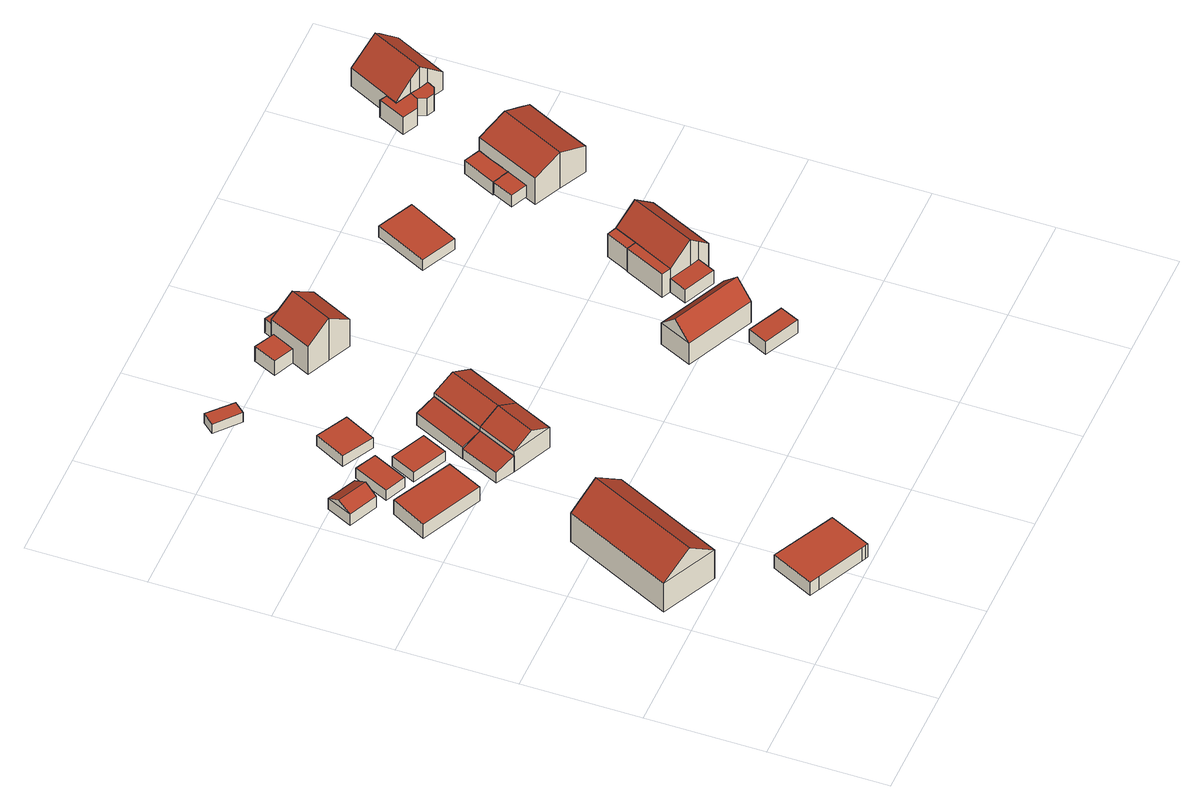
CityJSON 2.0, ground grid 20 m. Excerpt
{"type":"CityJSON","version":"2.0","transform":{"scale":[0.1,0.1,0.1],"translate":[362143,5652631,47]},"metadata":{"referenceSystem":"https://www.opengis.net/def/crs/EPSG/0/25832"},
"CityObjects":{
"building1":{"type":"Building","attributes":{"Geometrietyp2DReferenz":"3000","Gemeindeschluessel":"05315000","function":"51009_1611","roofType":"1000","measuredHeight":2.84},"geometry":[{"type":"Solid","lod":"2","boundaries":[[[[0,1,2,3]],[[4,5,1,0]],[[6,7,5,4]],[[8,9,7,6]],[[10,11,9,8]],[[12,13,11,10]],[[3,2,13,12]],[[10,8,6,4,0,3,12]],[[1,5,7,9,11,13,2]]]],"semantics":{"surfaces":[{"type":"WallSurface"},{"type":"RoofSurface"},{"type":"GroundSurface"}],"values":[[0,0,0,0,0,0,0,1,2]]}}]},
"building2":{"type":"Building","attributes":{"Geometrietyp2DReferenz":"3000","Gemeindeschluessel":"05315000","function":"31001_1010","roofType":"3100","measuredHeight":10.09,"storeysAboveGround":1},"address":[{"country":"Germany","locality":"Köln","thoroughfareNumber":"17","thoroughfareName":"Am Kunstfeld"}],"geometry":[{"type":"Solid","lod":"2","boundaries":[[[[14,15,16,17]],[[18,19,15,14]],[[20,21,19,18]],[[17,16,21,20]],[[14,22,18]],[[20,23,17]],[[17,23,22,14]],[[18,22,23,20]],[[15,19,21,16]]]],"semantics":{"surfaces":[{"type":"WallSurface"},{"type":"RoofSurface"},{"type":"GroundSurface"}],"values":[[0,0,0,0,0,0,1,1,2]]}}]},
"building3":{"type":"Building","attributes":{"Geometrietyp2DReferenz":"3000","Gemeindeschluessel":"05315000","function":"31001_2000","roofType":"3100","measuredHeight":3.75,"storeysAboveGround":1},"address":[{"country":"Germany","locality":"Köln","thoroughfareNumber":"21a","thoroughfareName":"Am Kunstfeld"}],"geometry":[{"type":"Solid","lod":"2","boundaries":[[[[24,25,26,27]],[[28,29,25,24]],[[30,31,29,28]],[[27,26,31,30]],[[24,32,28]],[[30,33,27]],[[27,33,32,24]],[[28,32,33,30]],[[25,29,31,26]]]],"semantics":{"surfaces":[{"type":"WallSurface"},{"type":"RoofSurface"},{"type":"GroundSurface"}],"values":[[0,0,0,0,0,0,1,1,2]]}}]},
"building4":{"type":"Building","attributes":{"Geometrietyp2DReferenz":"3000","Gemeindeschluessel":"05315000","function":"31001_2463","roofType":"1000","measuredHeight":3,"storeysAboveGround":1},"address":[{"country":"Germany","locality":"Köln","thoroughfareNumber":"19","thoroughfareName":"Am Kunstfeld"}],"geometry":[{"type":"Solid","lod":"2","boundaries":[[[[34,35,36,37]],[[38,39,35,34]],[[40,41,39,38]],[[37,36,41,40]],[[38,34,37,40]],[[35,39,41,36]]]],"semantics":{"surfaces":[{"type":"WallSurface"},{"type":"RoofSurface"},{"type":"GroundSurface"}],"values":[[0,0,0,0,1,2]]}}]},
"building5":{"type":"Building","attributes":{"Geometrietyp2DReferenz":"3000","Gemeindeschluessel":"05315000","function":"31001_2000","roofType":"1000","measuredHeight":2.13,"storeysAboveGround":1},"address":[{"country":"Germany","locality":"Köln","thoroughfareNumber":"21a","thoroughfareName":"Am Kunstfeld"}],"geometry":[{"type":"Solid","lod":"2","boundaries":[[[[42,43,44,45]],[[46,47,43,42]],[[48,49,47,46]],[[45,44,49,48]],[[46,42,45,48]],[[43,47,49,44]]]],"semantics":{"surfaces":[{"type":"WallSurface"},{"type":"RoofSurface"},{"type":"GroundSurface"}],"values":[[0,0,0,0,1,2]]}}]},
"building6":{"type":"Building","attributes":{"Geometrietyp2DReferenz":"3000","Gemeindeschluessel":"05315000","function":"31001_2463","roofType":"1000","measuredHeight":1.99,"storeysAboveGround":1},"address":[{"country":"Germany","locality":"Köln","thoroughfareNumber":"21a","thoroughfareName":"Am Kunstfeld"}],"geometry":[{"type":"Solid","lod":"2","boundaries":[[[[50,51,52,53]],[[54,55,51,50]],[[56,57,55,54]],[[53,52,57,56]],[[54,50,53,56]],[[51,55,57,52]]]],"semantics":{"surfaces":[{"type":"WallSurface"},{"type":"RoofSurface"},{"type":"GroundSurface"}],"values":[[0,0,0,0,1,2]]}}]},
"building7":{"type":"Building","attributes":{"Geometrietyp2DReferenz":"3000","Gemeindeschluessel":"05315000","function":"31001_1010","roofType":"2100","measuredHeight":3.4,"storeysAboveGround":1},"address":[{"country":"Germany","locality":"Köln","thoroughfareNumber":"19","thoroughfareName":"Am Kunstfeld"}],"geometry":[{"type":"Solid","lod":"2","boundaries":[[[[58,59,60,61]],[[62,63,59,58]],[[64,65,63,62]],[[61,60,65,64]],[[62,58,61,64]],[[59,63,65,60]]]],"semantics":{"surfaces":[{"type":"WallSurface"},{"type":"RoofSurface"},{"type":"GroundSurface"}],"values":[[0,0,0,0,1,2]]}}]},
"building8":{"type":"Building","attributes":{"Geometrietyp2DReferenz":"3000","Gemeindeschluessel":"05315000","function":"31001_2463","roofType":"1000","measuredHeight":2.27,"storeysAboveGround":1},"address":[{"country":"Germany","locality":"Köln","thoroughfareNumber":"21a","thoroughfareName":"Am Kunstfeld"}],"geometry":[{"type":"Solid","lod":"2","boundaries":[[[[66,67,68,69]],[[70,71,67,66]],[[72,73,71,70]],[[69,68,73,72]],[[70,66,69,72]],[[67,71,73,68]]]],"semantics":{"surfaces":[{"type":"WallSurface"},{"type":"RoofSurface"},{"type":"GroundSurface"}],"values":[[0,0,0,0,1,2]]}}]},
"building9":{"type":"Building","attributes":{"Geometrietyp2DReferenz":"3000","Gemeindeschluessel":"05315000","function":"31001_1010","roofType":"3100","measuredHeight":6.21,"storeysAboveGround":1},"address":[{"country":"Germany","locality":"Köln","thoroughfareNumber":"19","thoroughfareName":"Am Kunstfeld"}],"geometry":[{"type":"Solid","lod":"2","boundaries":[[[[74,75,76,77]],[[78,63,75,74]],[[79,59,63,78]],[[77,76,59,79]],[[74,80,78]],[[79,81,77]],[[77,81,80,74]],[[78,80,81,79]],[[75,63,59,76]]]],"semantics":{"surfaces":[{"type":"WallSurface"},{"type":"RoofSurface"},{"type":"GroundSurface"}],"values":[[0,0,0,0,0,0,1,1,2]]}}]},
"building10":{"type":"Building","attributes":{"Geometrietyp2DReferenz":"3000","Gemeindeschluessel":"05315000","function":"31001_2463","roofType":"1000","measuredHeight":2.04,"storeysAboveGround":1},"address":[{"country":"Germany","locality":"Köln","thoroughfareNumber":"23","thoroughfareName":"Am Kunstfeld"}],"geometry":[{"type":"Solid","lod":"2","boundaries":[[[[82,83,84,85]],[[86,87,83,82]],[[88,89,87,86]],[[85,84,89,88]],[[86,82,85,88]],[[83,87,89,84]]]],"semantics":{"surfaces":[{"type":"WallSurface"},{"type":"RoofSurface"},{"type":"GroundSurface"}],"values":[[0,0,0,0,1,2]]}}]},
"building11":{"type":"Building","attributes":{"Geometrietyp2DReferenz":"3000","Gemeindeschluessel":"05315000","function":"31001_1010","roofType":"2100","measuredHeight":3.45,"storeysAboveGround":1},"address":[{"country":"Germany","locality":"Köln","thoroughfareNumber":"21a","thoroughfareName":"Am Kunstfeld"}],"geometry":[{"type":"Solid","lod":"2","boundaries":[[[[90,91,92,93]],[[58,94,91,90]],[[95,96,94,58]],[[93,92,96,95]],[[58,90,93,95]],[[91,94,96,92]]]],"semantics":{"surfaces":[{"type":"WallSurface"},{"type":"RoofSurface"},{"type":"GroundSurface"}],"values":[[0,0,0,0,1,2]]}}]},
"building12":{"type":"Building","attributes":{"Geometrietyp2DReferenz":"3000","Gemeindeschluessel":"05315000","function":"31001_1010","roofType":"3100","measuredHeight":6.26,"storeysAboveGround":1},"address":[{"country":"Germany","locality":"Köln","thoroughfareNumber":"21a","thoroughfareName":"Am Kunstfeld"}],"geometry":[{"type":"Solid","lod":"2","boundaries":[[[[77,76,97,98]],[[79,59,76,77]],[[99,100,59,79]],[[98,97,100,99]],[[77,81,79]],[[99,101,98]],[[98,101,81,77]],[[79,81,101,99]],[[76,59,100,97]]]],"semantics":{"surfaces":[{"type":"WallSurface"},{"type":"RoofSurface"},{"type":"GroundSurface"}],"values":[[0,0,0,0,0,0,1,1,2]]}}]},
"building13":{"type":"Building","attributes":{"Geometrietyp2DReferenz":"3000","Gemeindeschluessel":"05315000","function":"51009_1610","roofType":"9999","measuredHeight":3},"geometry":[{"type":"Solid","lod":"2","boundaries":[[[[102,103,104,105,106]],[[104,107,108,105]],[[103,109,107,104]],[[102,110,109,103]],[[106,111,110,102]],[[105,108,111,106]],[[107,109,110,111,108]]]],"semantics":{"surfaces":[{"type":"RoofSurface"},{"type":"WallSurface"},{"type":"GroundSurface"}],"values":[[0,1,1,1,1,1,2]]}}]},
"building14":{"type":"Building","attributes":{"Geometrietyp2DReferenz":"3000","Gemeindeschluessel":"05315000","function":"31001_1010","roofType":"3100","measuredHeight":8.88,"storeysAboveGround":2},"address":[{"country":"Germany","locality":"Köln","thoroughfareNumber":"23a","thoroughfareName":"Am Kunstfeld"}],"geometry":[{"type":"Solid","lod":"2","boundaries":[[[[112,113,114,115]],[[116,117,113,112]],[[118,119,117,116]],[[120,121,119,118]],[[122,123,121,120]],[[124,125,123,122]],[[126,127,125,124]],[[115,114,127,126]],[[118,116,112,115,120]],[[126,124,122,120,115]],[[113,117,119,121,123,125,127,114]]]],"semantics":{"surfaces":[{"type":"WallSurface"},{"type":"RoofSurface"},{"type":"GroundSurface"}],"values":[[0,0,0,0,0,0,0,0,1,1,2]]}}]},
"building15":{"type":"Building","attributes":{"Geometrietyp2DReferenz":"3000","Gemeindeschluessel":"05315000","function":"51009_1611","roofType":"1000","measuredHeight":2.9},"geometry":[{"type":"Solid","lod":"2","boundaries":[[[[128,129,130,131]],[[132,123,129,128]],[[133,119,123,132]],[[131,130,119,133]],[[132,128,131,133]],[[129,123,119,130]]]],"semantics":{"surfaces":[{"type":"WallSurface"},{"type":"RoofSurface"},{"type":"GroundSurface"}],"values":[[0,0,0,0,1,2]]}}]},
"building16":{"type":"Building","attributes":{"Geometrietyp2DReferenz":"3000","Gemeindeschluessel":"05315000","function":"51009_1611","roofType":"1000","measuredHeight":2.64},"geometry":[{"type":"Solid","lod":"2","boundaries":[[[[134,135,136,137]],[[138,139,135,134]],[[140,141,139,138]],[[137,136,141,140]],[[138,134,137,140]],[[135,139,141,136]]]],"semantics":{"surfaces":[{"type":"WallSurface"},{"type":"RoofSurface"},{"type":"GroundSurface"}],"values":[[0,0,0,0,1,2]]}}]},
"building17":{"type":"Building","attributes":{"Geometrietyp2DReferenz":"3000","Gemeindeschluessel":"05315000","function":"31001_1010","roofType":"3100","measuredHeight":7.48,"storeysAboveGround":1},"address":[{"country":"Germany","locality":"Köln","thoroughfareNumber":"19a","thoroughfareName":"Am Kunstfeld"}],"geometry":[{"type":"Solid","lod":"2","boundaries":[[[[142,143,144,145]],[[146,147,143,142]],[[148,149,147,146]],[[145,144,149,148]],[[142,150,146]],[[148,151,145]],[[145,151,150,142]],[[146,150,151,148]],[[143,147,149,144]]]],"semantics":{"surfaces":[{"type":"WallSurface"},{"type":"RoofSurface"},{"type":"GroundSurface"}],"values":[[0,0,0,0,0,0,1,1,2]]}}]},
"building18":{"type":"Building","attributes":{"Geometrietyp2DReferenz":"3000","Gemeindeschluessel":"05315000","function":"31001_2463","roofType":"1000","measuredHeight":2.84,"storeysAboveGround":1},"address":[{"country":"Germany","locality":"Köln","thoroughfareNumber":"21","thoroughfareName":"Am Kunstfeld"}],"geometry":[{"type":"Solid","lod":"2","boundaries":[[[[152,153,154,155]],[[156,157,153,152]],[[158,159,157,156]],[[155,154,159,158]],[[156,152,155,158]],[[153,157,159,154]]]],"semantics":{"surfaces":[{"type":"WallSurface"},{"type":"RoofSurface"},{"type":"GroundSurface"}],"values":[[0,0,0,0,1,2]]}}]},
"building19":{"type":"Building","attributes":{"Geometrietyp2DReferenz":"3000","Gemeindeschluessel":"05315000","function":"51009_1610","roofType":"1000","measuredHeight":4.83},"geometry":[{"type":"Solid","lod":"2","boundaries":[[[[160,161,162,163]],[[164,165,161,160]],[[166,167,165,164]],[[163,162,167,166]],[[164,160,163,166]],[[161,165,167,162]]]],"semantics":{"surfaces":[{"type":"WallSurface"},{"type":"RoofSurface"},{"type":"GroundSurface"}],"values":[[0,0,0,0,1,2]]}}]},
"building20":{"type":"Building","attributes":{"Gemeindeschluessel":"05315000","Geometrietyp2DReferenz":"3000","function":"31001_1120"},"address":[{"country":"Germany","locality":"Köln","thoroughfareNumber":"21","thoroughfareName":"Am Kunstfeld"}],"children":["building20-1","building20-2"]},
"building20-1":{"type":"BuildingPart","attributes":{"roofType":"3100","measuredHeight":8.32,"storeysAboveGround":1},"parents":["building20"],"geometry":[{"type":"Solid","lod":"2","boundaries":[[[[168,169,170,171]],[[160,172,173,164]],[[174,175,172,160]],[[176,177,175,174]],[[178,179,177,176]],[[180,181,179,178]],[[171,170,181,180]],[[160,164,168,171,174]],[[180,178,176,174,171]],[[169,173,172,175,177,179,181,170]],[[164,173,169,168]]]],"semantics":{"surfaces":[{"type":"WallSurface"},{"type":"RoofSurface"},{"type":"GroundSurface"},{"type":"ClosureSurface"}],"values":[[0,0,0,0,0,0,0,1,1,2,3]]}}]},
"building20-2":{"type":"BuildingPart","attributes":{"roofType":"1000","measuredHeight":4.85,"storeysAboveGround":1},"parents":["building20"],"geometry":[{"type":"Solid","lod":"2","boundaries":[[[[182,183,184,185]],[[166,186,183,182]],[[164,173,186,166]],[[185,184,169,168]],[[164,166,182,185,168]],[[183,186,173,169,184]],[[168,169,173,164]]]],"semantics":{"surfaces":[{"type":"WallSurface"},{"type":"RoofSurface"},{"type":"GroundSurface"},{"type":"ClosureSurface"}],"values":[[0,0,0,0,1,2,3]]}}]},
"building21":{"type":"Building","attributes":{"Geometrietyp2DReferenz":"3000","Gemeindeschluessel":"05315000","function":"31001_2463","roofType":"1000","measuredHeight":2.35,"storeysAboveGround":1},"address":[{"country":"Germany","locality":"Köln","thoroughfareNumber":"21b","thoroughfareName":"Am Kunstfeld"}],"geometry":[{"type":"Solid","lod":"2","boundaries":[[[[187,188,189,190]],[[191,192,188,187]],[[193,194,192,191]],[[190,189,194,193]],[[191,187,190,193]],[[188,192,194,189]]]],"semantics":{"surfaces":[{"type":"WallSurface"},{"type":"RoofSurface"},{"type":"GroundSurface"}],"values":[[0,0,0,0,1,2]]}}]},
"building22":{"type":"Building","attributes":{"Geometrietyp2DReferenz":"3000","Gemeindeschluessel":"05315000","function":"51009_1610","roofType":"1000","measuredHeight":2.59},"geometry":[{"type":"Solid","lod":"2","boundaries":[[[[195,196,197,198]],[[199,200,196,195]],[[201,202,200,199]],[[203,204,202,201]],[[205,206,204,203]],[[207,208,206,205]],[[198,197,208,207]],[[205,203,201,199,195,198,207]],[[196,200,202,204,206,208,197]]]],"semantics":{"surfaces":[{"type":"WallSurface"},{"type":"RoofSurface"},{"type":"GroundSurface"}],"values":[[0,0,0,0,0,0,0,1,2]]}}]},
"building23":{"type":"Building","attributes":{"Geometrietyp2DReferenz":"3000","Gemeindeschluessel":"05315000","function":"51009_1610","roofType":"1000","measuredHeight":2.79},"geometry":[{"type":"Solid","lod":"2","boundaries":[[[[209,210,211,212]],[[213,214,210,209]],[[201,215,214,213]],[[199,216,215,201]],[[195,217,216,199]],[[198,218,217,195]],[[212,211,218,198]],[[195,199,201,213,209,212,198]],[[210,214,215,216,217,218,211]]]],"semantics":{"surfaces":[{"type":"WallSurface"},{"type":"RoofSurface"},{"type":"GroundSurface"}],"values":[[0,0,0,0,0,0,0,1,2]]}}]},
"building24":{"type":"Building","attributes":{"Geometrietyp2DReferenz":"3000","Gemeindeschluessel":"05315000","function":"31001_1010","roofType":"3100","measuredHeight":7.66,"storeysAboveGround":1},"address":[{"country":"Germany","locality":"Köln","thoroughfareNumber":"21b","thoroughfareName":"Am Kunstfeld"}],"geometry":[{"type":"Solid","lod":"2","boundaries":[[[[219,220,221,222]],[[223,224,220,219]],[[225,226,224,223]],[[227,228,226,225]],[[229,230,228,227]],[[231,232,230,229]],[[233,234,232,231]],[[222,221,234,233]],[[225,223,219,227]],[[222,233,231,229,227,219]],[[220,224,226,228,230,232,234,221]]]],"semantics":{"surfaces":[{"type":"WallSurface"},{"type":"RoofSurface"},{"type":"GroundSurface"}],"values":[[0,0,0,0,0,0,0,0,1,1,2]]}}]},
"building25":{"type":"Building","attributes":{"Gemeindeschluessel":"05315000","Geometrietyp2DReferenz":"3000","function":"31001_1010"},"address":[{"country":"Germany","locality":"Köln","thoroughfareNumber":"21c","thoroughfareName":"Am Kunstfeld"}],"children":["building25-1","building25-2","building25-3"]},
"building25-1":{"type":"BuildingPart","attributes":{"roofType":"3100","measuredHeight":8.09,"storeysAboveGround":1},"parents":["building25"],"geometry":[{"type":"MultiSurface","lod":"2","boundaries":[[[235,236,237,238]],[[239,240,236,235]],[[241,242,240,239]],[[243,244,242,241]],[[245,246,244,243]],[[247,248,246,245]],[[247,245,243,241,239,249]],[[235,238,250,251,249,239]],[[252,253,254,237,236,240,242,244,246,248]],[[247,249,255,256]],[[257,252,248,258]],[[256,255,257,258]],[[257,259,253,252]],[[249,251,260,255]],[[255,260,259,257]],[[259,261,254,253]],[[251,250,262,260]],[[260,262,261,259]],[[261,263,237,254]],[[250,238,264,262]],[[262,264,263,261]]],"semantics":{"surfaces":[{"type":"WallSurface"},{"type":"RoofSurface"},{"type":"GroundSurface"},{"type":"ClosureSurface"}],"values":[0,0,0,0,0,0,1,1,2,0,0,3,0,0,3,0,0,3,0,0,3]}}]},
"building25-2":{"type":"BuildingPart","attributes":{"roofType":"1000","measuredHeight":3.6,"storeysAboveGround":1},"address":[{"country":"Germany","locality":"Köln","thoroughfareNumber":"21c","thoroughfareName":"Am Kunstfeld"}],"parents":["building25"],"geometry":[{"type":"MultiSurface","lod":"2","boundaries":[[[265,266,267,268]],[[269,270,258,256]],[[271,272,270,269]],[[268,267,272,271]],[[269,256,260,265,268,271]],[[266,259,258,270,272,267]],[[260,259,266,265]],[[255,256,258,257]],[[260,255,257,259]]],"semantics":{"surfaces":[{"type":"WallSurface"},{"type":"RoofSurface"},{"type":"GroundSurface"},{"type":"ClosureSurface"}],"values":[0,0,0,0,1,2,3,3,3]}}]},
"building25-3":{"type":"BuildingPart","attributes":{"roofType":"1000","measuredHeight":3.63,"storeysAboveGround":1},"address":[{"country":"Germany","locality":"Köln","thoroughfareNumber":"21c","thoroughfareName":"Am Kunstfeld"}],"parents":["building25"],"geometry":[{"type":"Solid","lod":"2","boundaries":[[[[264,263,273,274]],[[275,276,266,265]],[[277,278,276,275]],[[274,273,278,277]],[[275,265,260,262,264,274,277]],[[263,261,259,266,276,278,273]],[[264,262,261,263]],[[262,260,259,261]],[[260,265,266,259]]]],"semantics":{"surfaces":[{"type":"WallSurface"},{"type":"RoofSurface"},{"type":"GroundSurface"},{"type":"ClosureSurface"}],"values":[[0,0,0,0,1,2,3,3,3]]}}]}
},
"vertices":[
[257,72,52],[257,72,24],[151,125,24],[151,125,52],[224,2,52],[224,2,24],[220,4,52],[220,4,24],[213,7,52],[213,7,24],[133,45,52],[133,45,24],[116,53,52],[116,53,24],
[117,208,64],[117,208,3],[206,393,3],[206,393,64],[23,253,64],[23,253,3],[112,438,64],[112,438,3],[70,230,104],[159,416,104],
[77,774,44],[77,774,21],[27,797,21],[27,797,44],[57,731,44],[57,731,21],[7,754,44],[7,754,21],[67,752,58],[17,776,58],
[154,650,52],[154,650,22],[52,701,22],[52,701,52],[125,590,52],[125,590,22],[20,641,52],[20,641,22],
[139,765,43],[139,765,22],[103,782,22],[103,782,43],[111,706,43],[111,706,22],[75,722,43],[75,722,22],
[207,713,41],[207,713,21],[148,741,21],[148,741,41],[187,670,41],[187,670,21],[128,698,41],[128,698,21],
[233,632,56],[233,632,22],[200,647,22],[200,647,43],[202,565,56],[202,565,22],[170,581,43],[170,581,22],
[199,834,44],[199,834,22],[146,862,22],[146,862,44],[172,781,44],[172,781,22],[119,809,44],[119,809,22],
[270,534,64],[270,534,22],[301,600,22],[301,600,64],[202,565,64],[233,632,64],[236,550,84],[267,616,84],
[167,1001,44],[167,1001,24],[128,1037,24],[128,1037,44],[151,983,44],[151,983,24],[111,1017,44],[111,1017,24],
[276,723,56],[276,723,21],[243,738,21],[243,738,46],[233,632,21],[200,647,46],[200,647,21],
[343,690,22],[343,690,64],[276,723,64],[276,723,22],[309,706,84],
[296,959,53],[309,985,53],[315,997,53],[280,1014,53],[262,975,53],[315,997,23],[280,1014,23],[309,985,23],[296,959,23],[262,975,23],
[282,929,81],[282,929,23],[321,911,23],[321,911,112],[317,1002,81],[317,1002,23],[329,996,91],[329,996,23],[356,983,112],[356,983,23],[383,970,90],[383,970,23],[395,964,81],[395,964,23],[360,892,81],[360,892,23],
[395,996,52],[395,996,23],[342,1022,23],[342,1022,52],[383,970,52],[329,996,52],
[649,307,48],[649,307,21],[589,336,21],[589,336,48],[634,275,48],[634,275,21],[573,303,48],[573,303,21],
[654,402,67],[654,402,22],[536,457,22],[536,457,67],[628,348,67],[628,348,22],[511,402,67],[511,402,22],[641,375,97],[524,430,97],
[698,460,51],[698,460,23],[644,485,23],[644,485,51],[684,430,51],[684,430,23],[630,455,51],[630,455,23],
[696,593,71],[696,593,23],[680,600,23],[680,600,71],[678,554,71],[678,554,23],[662,561,71],[662,561,23],
[645,484,71],[645,484,22],[681,467,22],[681,467,105],[696,593,22],[678,554,22],[731,576,105],[731,576,22],[767,560,71],[767,560,22],[716,451,71],[716,451,22],[698,460,89],[698,460,22],
[629,492,71],[629,492,22],[644,485,22],[644,485,71],[662,561,22],
[654,906,47],[654,906,24],[593,936,24],[593,936,47],[609,819,47],[609,819,24],[550,848,47],[550,848,24],
[750,801,53],[750,801,28],[738,807,28],[738,807,53],[754,800,53],[754,800,28],[766,794,53],[766,794,28],[750,760,53],[750,760,28],[749,758,53],[749,758,28],[721,771,53],[721,771,28],
[792,851,53],[792,851,25],[765,864,25],[765,864,53],[781,828,53],[781,828,25],[766,794,25],[754,800,25],[750,801,25],[738,807,25],
[787,718,102],[787,718,26],[833,695,26],[833,695,81],[741,741,81],[741,741,26],[792,851,81],[792,851,26],[839,828,102],[839,828,26],[866,815,90],[866,815,26],[885,806,81],[885,806,26],[859,752,81],[859,752,26],
[874,1090,66],[874,1090,28],[839,1019,28],[839,1019,66],[917,1068,109],[917,1068,28],[927,1064,100],[927,1064,28],[960,1047,66],[960,1047,28],[916,958,66],[916,958,28],[889,972,94],[889,972,28],[873,979,109],[830,1000,66],[858,987,94],[873,979,28],[858,987,28],[830,1000,28],[873,979,65],[889,972,65],[873,979,29],[889,972,29],[858,987,29],[858,987,65],[830,1000,29],[830,1000,65],[839,1019,29],[839,1019,65],
[851,974,65],[851,974,29],[856,960,29],[856,960,65],[882,959,65],[882,959,29],[869,954,65],[869,954,29],
[827,1025,29],[827,1025,65],[831,966,65],[831,966,29],[805,979,65],[805,979,29]
]}
